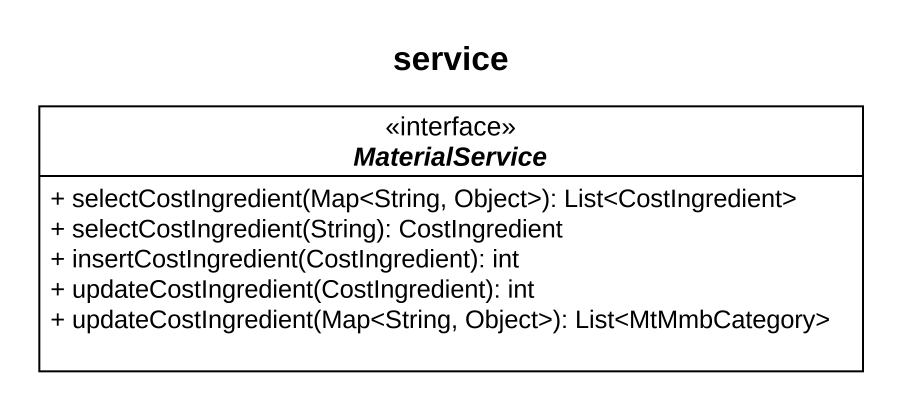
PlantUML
@startuml
title service
hide circle
hide empty members
skinparam classAttributeIconSize 0
interface MaterialService <<interface>> {
  + selectCostIngredient(Map<String, Object>): List<CostIngredient>
  + selectCostIngredient(String): CostIngredient
  + insertCostIngredient(CostIngredient): int
  + updateCostIngredient(CostIngredient): int
  + updateCostIngredient(Map<String, Object>): List<MtMmbCategory>
}
@enduml
